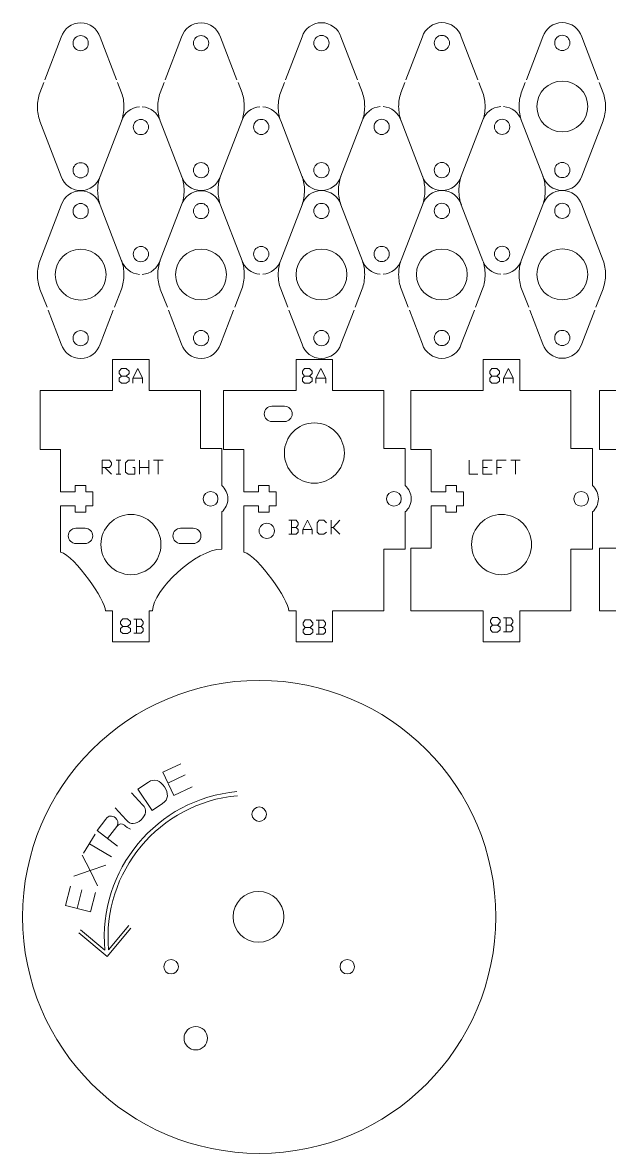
# Model space of a CAD drawing. Header units: inches. Extents: x 3 to 278, y -374 to -4.
# Drawn here: x 4.3 to 119.6, y -226.2 to -3.8 of the extents above; entities that cross this region are included whole.
import ezdxf

# ---------------------------------------------------------------- set-up
doc = ezdxf.new("R2010")
doc.units = ezdxf.units.IN
doc.header["$MEASUREMENT"] = 0
doc.layers.add('Layer 1', color=7, linetype='Continuous')

# ---------------------------------------------------------------- blocks, each defined once
blk = doc.blocks.new('block 47')
at = {"layer": 'Layer 1', "lineweight": 0}
for points, knots in [([(22.74, -15), (22.74, -15), (19.5, -6.63), (19.5, -6.63), (19, -5), (17.48, -3.82), (15.68, -3.82), (13.89, -3.82), (12.37, -5), (11.87, -6.62), (11.87, -6.62), (8.63, -15), (8.63, -15)], [0, 0, 0, 0, 1, 1, 1, 2, 2, 2, 3, 3, 3, 4, 4, 4, 4]), ([(46.41, -15), (46.41, -15), (43.17, -6.62), (43.17, -6.62), (42.67, -4.99), (41.15, -3.8), (39.35, -3.8), (37.56, -3.8), (36.04, -4.98), (35.53, -6.61), (35.53, -6.61), (32.3, -15), (32.3, -15)], [0, 0, 0, 0, 1, 1, 1, 2, 2, 2, 3, 3, 3, 4, 4, 4, 4]), ([(70.09, -15), (70.09, -15), (66.85, -6.6), (66.85, -6.6), (66.34, -4.98), (64.83, -3.79), (63.03, -3.79), (61.24, -3.79), (59.72, -4.97), (59.21, -6.6), (59.21, -6.6), (55.97, -15), (55.97, -15)], [0, 0, 0, 0, 1, 1, 1, 2, 2, 2, 3, 3, 3, 4, 4, 4, 4]), ([(93.77, -15), (93.77, -15), (90.53, -6.59), (90.53, -6.59), (90.02, -4.96), (88.5, -3.78), (86.71, -3.78), (84.92, -3.78), (83.4, -4.96), (82.89, -6.59), (82.89, -6.59), (79.64, -15), (79.64, -15)], [0, 0, 0, 0, 1, 1, 1, 2, 2, 2, 3, 3, 3, 4, 4, 4, 4]), ([(117.46, -15), (117.46, -15), (114.21, -6.58), (114.21, -6.58), (113.7, -4.95), (112.18, -3.77), (110.39, -3.77), (108.59, -3.77), (107.08, -4.95), (106.57, -6.58), (106.57, -6.58), (103.32, -15), (103.32, -15)], [0, 0, 0, 0, 1, 1, 1, 2, 2, 2, 3, 3, 3, 4, 4, 4, 4]), ([(37.85, -7.81), (37.85, -8.63), (38.52, -9.3), (39.35, -9.3), (40.18, -9.3), (40.85, -8.63), (40.85, -7.81), (40.85, -6.98), (40.18, -6.31), (39.35, -6.31), (38.52, -6.31), (37.85, -6.98), (37.85, -7.81)], [0, 0, 0, 0, 1, 1, 1, 2, 2, 2, 3, 3, 3, 4, 4, 4, 4]), ([(61.53, -7.79), (61.53, -8.62), (62.2, -9.29), (63.03, -9.29), (63.86, -9.29), (64.53, -8.62), (64.53, -7.79), (64.53, -6.97), (63.86, -6.29), (63.03, -6.29), (62.2, -6.29), (61.53, -6.97), (61.53, -7.79)], [0, 0, 0, 0, 1, 1, 1, 2, 2, 2, 3, 3, 3, 4, 4, 4, 4]), ([(85.21, -7.78), (85.21, -8.61), (85.88, -9.28), (86.71, -9.28), (87.54, -9.28), (88.21, -8.61), (88.21, -7.78), (88.21, -6.96), (87.54, -6.28), (86.71, -6.28), (85.88, -6.28), (85.21, -6.96), (85.21, -7.78)], [0, 0, 0, 0, 1, 1, 1, 2, 2, 2, 3, 3, 3, 4, 4, 4, 4]), ([(8.42, -15.55), (8.42, -15.55), (7.62, -17.61), (7.62, -17.61), (7.34, -18.46), (7.18, -19.37), (7.18, -20.32), (7.18, -21.32), (7.36, -22.28), (7.67, -23.17), (7.67, -23.17), (11.87, -34.01), (11.87, -34.01), (12.37, -35.64), (13.89, -36.82), (15.68, -36.82), (17.48, -36.82), (19, -35.64), (19.5, -34.01), (19.5, -34.01), (23.7, -23.15), (23.7, -23.15), (24.01, -22.26), (24.18, -21.31), (24.18, -20.32), (24.18, -19.37), (24.03, -18.46), (23.74, -17.61), (23.74, -17.61), (22.95, -15.55), (22.95, -15.55)], [0, 0, 0, 0, 1, 1, 1, 2, 2, 2, 3, 3, 3, 4, 4, 4, 5, 5, 5, 6, 6, 6, 7, 7, 7, 8, 8, 8, 9, 9, 9, 10, 10, 10, 10]), ([(31.34, -23.15), (31.02, -22.26), (30.85, -21.3), (30.85, -20.3), (30.85, -19.36), (31.01, -18.45), (31.29, -17.59), (31.29, -17.59), (32.08, -15.55), (32.08, -15.55)], [0, 0, 0, 0, 1, 1, 1, 2, 2, 2, 3, 3, 3, 3]), ([(35.53, -34), (36.04, -35.63), (37.56, -36.8), (39.35, -36.8), (41.15, -36.8), (42.67, -35.62), (43.17, -33.99), (43.17, -33.99), (47.37, -23.13), (47.37, -23.13), (47.68, -22.25), (47.85, -21.3), (47.85, -20.3), (47.85, -19.36), (47.7, -18.45), (47.41, -17.59), (47.41, -17.59), (46.62, -15.55), (46.62, -15.55)], [0, 0, 0, 0, 1, 1, 1, 2, 2, 2, 3, 3, 3, 4, 4, 4, 5, 5, 5, 6, 6, 6, 6]), ([(55.02, -23.14), (54.7, -22.25), (54.53, -21.29), (54.53, -20.29), (54.53, -19.35), (54.69, -18.44), (54.97, -17.58), (54.97, -17.58), (55.76, -15.55), (55.76, -15.55)], [0, 0, 0, 0, 1, 1, 1, 2, 2, 2, 3, 3, 3, 3]), ([(59.21, -33.99), (59.72, -35.61), (61.24, -36.79), (63.03, -36.79), (64.83, -36.79), (66.34, -35.61), (66.85, -33.98), (66.85, -33.98), (71.05, -23.12), (71.05, -23.12), (71.36, -22.24), (71.53, -21.29), (71.53, -20.29), (71.53, -19.35), (71.38, -18.44), (71.09, -17.58), (71.09, -17.58), (70.3, -15.55), (70.3, -15.55)], [0, 0, 0, 0, 1, 1, 1, 2, 2, 2, 3, 3, 3, 4, 4, 4, 5, 5, 5, 6, 6, 6, 6]), ([(78.7, -23.13), (78.38, -22.24), (78.21, -21.28), (78.21, -20.28), (78.21, -19.34), (78.36, -18.42), (78.65, -17.57), (78.65, -17.57), (79.43, -15.55), (79.43, -15.55)], [0, 0, 0, 0, 1, 1, 1, 2, 2, 2, 3, 3, 3, 3]), ([(82.89, -33.98), (83.4, -35.6), (84.92, -36.78), (86.71, -36.78), (88.5, -36.78), (90.02, -35.6), (90.53, -33.97), (90.53, -33.97), (94.73, -23.11), (94.73, -23.11), (95.04, -22.23), (95.21, -21.27), (95.21, -20.28), (95.21, -19.34), (95.05, -18.42), (94.77, -17.57), (94.77, -17.57), (93.99, -15.55), (93.99, -15.55)], [0, 0, 0, 0, 1, 1, 1, 2, 2, 2, 3, 3, 3, 4, 4, 4, 5, 5, 5, 6, 6, 6, 6]), ([(102.38, -23.12), (102.06, -22.23), (101.89, -21.27), (101.89, -20.27), (101.89, -19.33), (102.04, -18.41), (102.33, -17.56), (102.33, -17.56), (103.11, -15.55), (103.11, -15.55)], [0, 0, 0, 0, 1, 1, 1, 2, 2, 2, 3, 3, 3, 3]), ([(106.57, -33.97), (107.08, -35.59), (108.59, -36.77), (110.39, -36.77), (112.18, -36.77), (113.7, -35.59), (114.21, -33.96), (114.21, -33.96), (118.41, -23.1), (118.41, -23.1), (118.72, -22.22), (118.89, -21.26), (118.89, -20.27), (118.89, -19.33), (118.73, -18.41), (118.45, -17.56), (118.45, -17.56), (117.67, -15.55), (117.67, -15.55)], [0, 0, 0, 0, 1, 1, 1, 2, 2, 2, 3, 3, 3, 4, 4, 4, 5, 5, 5, 6, 6, 6, 6]), ([(40.85, -32.8), (40.85, -31.98), (40.18, -31.3), (39.35, -31.3), (38.52, -31.3), (37.85, -31.98), (37.85, -32.8), (37.85, -33.63), (38.52, -34.3), (39.35, -34.3), (40.18, -34.3), (40.85, -33.63), (40.85, -32.8)], [0, 0, 0, 0, 1, 1, 1, 2, 2, 2, 3, 3, 3, 4, 4, 4, 4]), ([(64.53, -32.79), (64.53, -31.97), (63.86, -31.29), (63.03, -31.29), (62.2, -31.29), (61.53, -31.97), (61.53, -32.79), (61.53, -33.62), (62.2, -34.29), (63.03, -34.29), (63.86, -34.29), (64.53, -33.62), (64.53, -32.79)], [0, 0, 0, 0, 1, 1, 1, 2, 2, 2, 3, 3, 3, 4, 4, 4, 4]), ([(88.21, -32.78), (88.21, -31.96), (87.54, -31.28), (86.71, -31.28), (85.88, -31.28), (85.21, -31.96), (85.21, -32.78), (85.21, -33.61), (85.88, -34.28), (86.71, -34.28), (87.54, -34.28), (88.21, -33.61), (88.21, -32.78)], [0, 0, 0, 0, 1, 1, 1, 2, 2, 2, 3, 3, 3, 4, 4, 4, 4])]:
    blk.add_open_spline(points, degree=3, knots=knots, dxfattribs=at)
blk = doc.blocks.new('block 48')
at = {"layer": 'Layer 1', "lineweight": 0}
for points in [[(27.24, -20.32), (25.57, -20.43), (24.18, -21.57), (23.7, -23.11)], [(27.24, -53.29), (25.57, -53.18), (24.18, -52.04), (23.7, -50.5)]]:
    blk.add_open_spline(points, degree=3, dxfattribs=at)
blk.add_open_spline([(27.79, -53.29), (29.46, -53.18), (30.86, -52.04), (31.34, -50.49), (31.34, -50.49), (35.53, -39.63), (35.53, -39.63), (35.85, -38.75), (36.02, -37.8), (36.02, -36.8), (36.02, -35.86), (35.86, -34.95), (35.57, -34.09), (35.57, -34.09), (31.34, -23.12), (31.34, -23.12), (30.86, -21.57), (29.46, -20.43), (27.79, -20.32)], degree=3, knots=[0, 0, 0, 0, 1, 1, 1, 2, 2, 2, 3, 3, 3, 4, 4, 4, 5, 5, 5, 6, 6, 6, 6], dxfattribs=at)
blk = doc.blocks.new('block 49')
at = {"layer": 'Layer 1', "lineweight": 0}
for points in [[(50.92, -20.31), (49.25, -20.42), (47.86, -21.56), (47.38, -23.1)], [(50.92, -53.28), (49.25, -53.17), (47.86, -52.03), (47.38, -50.49)]]:
    blk.add_open_spline(points, degree=3, dxfattribs=at)
blk.add_open_spline([(51.47, -53.28), (53.14, -53.17), (54.53, -52.03), (55.01, -50.48), (55.01, -50.48), (59.21, -39.62), (59.21, -39.62), (59.52, -38.74), (59.69, -37.79), (59.69, -36.79), (59.69, -35.85), (59.54, -34.94), (59.25, -34.08), (59.25, -34.08), (55.01, -23.1), (55.01, -23.1), (54.53, -21.56), (53.14, -20.42), (51.47, -20.31)], degree=3, knots=[0, 0, 0, 0, 1, 1, 1, 2, 2, 2, 3, 3, 3, 4, 4, 4, 5, 5, 5, 6, 6, 6, 6], dxfattribs=at)
blk = doc.blocks.new('block 50')
at = {"layer": 'Layer 1', "lineweight": 0}
for points in [[(74.6, -20.29), (72.93, -20.41), (71.54, -21.55), (71.05, -23.09)], [(74.6, -53.27), (72.93, -53.16), (71.54, -52.02), (71.05, -50.48)]]:
    blk.add_open_spline(points, degree=3, dxfattribs=at)
blk.add_open_spline([(75.15, -53.27), (76.82, -53.16), (78.21, -52.02), (78.69, -50.47), (78.69, -50.47), (82.89, -39.61), (82.89, -39.61), (83.2, -38.73), (83.37, -37.78), (83.37, -36.78), (83.37, -35.84), (83.22, -34.93), (82.93, -34.07), (82.93, -34.07), (78.69, -23.09), (78.69, -23.09), (78.21, -21.55), (76.82, -20.41), (75.15, -20.29)], degree=3, knots=[0, 0, 0, 0, 1, 1, 1, 2, 2, 2, 3, 3, 3, 4, 4, 4, 5, 5, 5, 6, 6, 6, 6], dxfattribs=at)
blk = doc.blocks.new('block 51')
at = {"layer": 'Layer 1', "lineweight": 0}
for points in [[(98.28, -20.28), (96.6, -20.4), (95.21, -21.54), (94.73, -23.08)], [(98.28, -53.26), (96.6, -53.15), (95.21, -52.01), (94.73, -50.47)]]:
    blk.add_open_spline(points, degree=3, dxfattribs=at)
blk.add_open_spline([(98.83, -53.26), (100.5, -53.15), (101.89, -52.01), (102.37, -50.46), (102.37, -50.46), (106.57, -39.6), (106.57, -39.6), (106.88, -38.72), (107.05, -37.76), (107.05, -36.77), (107.05, -35.83), (106.9, -34.91), (106.61, -34.06), (106.61, -34.06), (102.37, -23.08), (102.37, -23.08), (101.89, -21.54), (100.5, -20.4), (98.83, -20.28)], degree=3, knots=[0, 0, 0, 0, 1, 1, 1, 2, 2, 2, 3, 3, 3, 4, 4, 4, 5, 5, 5, 6, 6, 6, 6], dxfattribs=at)
blk = doc.blocks.new('block 52')
at = {"layer": 'Layer 1', "lineweight": 0}
for points, knots in [([(22.31, -59.77), (22.31, -59.77), (23.7, -56.17), (23.7, -56.17), (24.01, -55.28), (24.18, -54.33), (24.18, -53.34), (24.18, -52.39), (24.03, -51.48), (23.74, -50.63), (23.74, -50.63), (19.5, -39.65), (19.5, -39.65), (19, -38.02), (17.48, -36.84), (15.68, -36.84), (13.89, -36.84), (12.37, -38.02), (11.87, -39.65), (11.87, -39.65), (7.62, -50.63), (7.62, -50.63), (7.34, -51.48), (7.18, -52.39), (7.18, -53.34), (7.18, -54.34), (7.36, -55.3), (7.67, -56.19), (7.67, -56.19), (9.06, -59.77), (9.06, -59.77)], [0, 0, 0, 0, 1, 1, 1, 2, 2, 2, 3, 3, 3, 4, 4, 4, 5, 5, 5, 6, 6, 6, 7, 7, 7, 8, 8, 8, 9, 9, 9, 10, 10, 10, 10]), ([(35.53, -39.63), (36.04, -38.01), (37.56, -36.83), (39.35, -36.83), (41.15, -36.83), (42.67, -38.01), (43.17, -39.64), (43.17, -39.64), (47.41, -50.62), (47.41, -50.62), (47.7, -51.47), (47.85, -52.38), (47.85, -53.33), (47.85, -54.32), (47.68, -55.27), (47.37, -56.15), (47.37, -56.15), (45.97, -59.77), (45.97, -59.77)], [0, 0, 0, 0, 1, 1, 1, 2, 2, 2, 3, 3, 3, 4, 4, 4, 5, 5, 5, 6, 6, 6, 6]), ([(59.21, -39.62), (59.72, -38), (61.24, -36.82), (63.03, -36.82), (64.83, -36.82), (66.34, -38), (66.85, -39.63), (66.85, -39.63), (71.09, -50.61), (71.09, -50.61), (71.38, -51.46), (71.53, -52.37), (71.53, -53.32), (71.53, -54.31), (71.36, -55.26), (71.05, -56.14), (71.05, -56.14), (69.65, -59.77), (69.65, -59.77)], [0, 0, 0, 0, 1, 1, 1, 2, 2, 2, 3, 3, 3, 4, 4, 4, 5, 5, 5, 6, 6, 6, 6]), ([(82.89, -39.61), (83.4, -37.99), (84.92, -36.8), (86.71, -36.8), (88.5, -36.8), (90.02, -37.99), (90.53, -39.62), (90.53, -39.62), (94.77, -50.6), (94.77, -50.6), (95.05, -51.45), (95.21, -52.36), (95.21, -53.31), (95.21, -54.3), (95.04, -55.25), (94.73, -56.13), (94.73, -56.13), (93.32, -59.77), (93.32, -59.77)], [0, 0, 0, 0, 1, 1, 1, 2, 2, 2, 3, 3, 3, 4, 4, 4, 5, 5, 5, 6, 6, 6, 6]), ([(106.57, -39.6), (107.08, -37.97), (108.59, -36.79), (110.39, -36.79), (112.18, -36.79), (113.7, -37.98), (114.21, -39.61), (114.21, -39.61), (118.45, -50.58), (118.45, -50.58), (118.73, -51.44), (118.89, -52.35), (118.89, -53.29), (118.89, -54.29), (118.72, -55.24), (118.41, -56.12), (118.41, -56.12), (116.99, -59.77), (116.99, -59.77)], [0, 0, 0, 0, 1, 1, 1, 2, 2, 2, 3, 3, 3, 4, 4, 4, 5, 5, 5, 6, 6, 6, 6]), ([(31.29, -50.62), (31.01, -51.47), (30.85, -52.38), (30.85, -53.33), (30.85, -54.33), (31.02, -55.28), (31.34, -56.17), (31.34, -56.17), (32.73, -59.77), (32.73, -59.77)], [0, 0, 0, 0, 1, 1, 1, 2, 2, 2, 3, 3, 3, 3]), ([(54.97, -50.61), (54.69, -51.46), (54.53, -52.37), (54.53, -53.32), (54.53, -54.31), (54.7, -55.27), (55.02, -56.16), (55.02, -56.16), (56.41, -59.77), (56.41, -59.77)], [0, 0, 0, 0, 1, 1, 1, 2, 2, 2, 3, 3, 3, 3]), ([(78.65, -50.6), (78.36, -51.45), (78.21, -52.36), (78.21, -53.31), (78.21, -54.3), (78.38, -55.26), (78.7, -56.15), (78.7, -56.15), (80.1, -59.77), (80.1, -59.77)], [0, 0, 0, 0, 1, 1, 1, 2, 2, 2, 3, 3, 3, 3]), ([(102.33, -50.58), (102.04, -51.44), (101.89, -52.35), (101.89, -53.29), (101.89, -54.29), (102.06, -55.25), (102.38, -56.14), (102.38, -56.14), (103.78, -59.77), (103.78, -59.77)], [0, 0, 0, 0, 1, 1, 1, 2, 2, 2, 3, 3, 3, 3]), ([(9.27, -60.32), (9.27, -60.32), (11.87, -67.04), (11.87, -67.04), (12.37, -68.66), (13.89, -69.84), (15.68, -69.84), (17.48, -69.84), (19, -68.66), (19.5, -67.03), (19.5, -67.03), (22.1, -60.32), (22.1, -60.32)], [0, 0, 0, 0, 1, 1, 1, 2, 2, 2, 3, 3, 3, 4, 4, 4, 4]), ([(32.94, -60.32), (32.94, -60.32), (35.53, -67.02), (35.53, -67.02), (36.04, -68.65), (37.56, -69.83), (39.35, -69.83), (41.15, -69.83), (42.67, -68.64), (43.17, -67.02), (43.17, -67.02), (45.76, -60.32), (45.76, -60.32)], [0, 0, 0, 0, 1, 1, 1, 2, 2, 2, 3, 3, 3, 4, 4, 4, 4]), ([(56.63, -60.32), (56.63, -60.32), (59.21, -67.01), (59.21, -67.01), (59.72, -68.64), (61.24, -69.82), (63.03, -69.82), (64.83, -69.82), (66.34, -68.63), (66.85, -67.01), (66.85, -67.01), (69.43, -60.32), (69.43, -60.32)], [0, 0, 0, 0, 1, 1, 1, 2, 2, 2, 3, 3, 3, 4, 4, 4, 4]), ([(80.31, -60.32), (80.31, -60.32), (82.89, -67), (82.89, -67), (83.4, -68.63), (84.92, -69.81), (86.71, -69.81), (88.5, -69.81), (90.02, -68.62), (90.53, -66.99), (90.53, -66.99), (93.11, -60.32), (93.11, -60.32)], [0, 0, 0, 0, 1, 1, 1, 2, 2, 2, 3, 3, 3, 4, 4, 4, 4]), ([(103.99, -60.32), (103.99, -60.32), (106.57, -66.99), (106.57, -66.99), (107.08, -68.62), (108.59, -69.8), (110.39, -69.8), (112.18, -69.8), (113.7, -68.61), (114.21, -66.98), (114.21, -66.98), (116.78, -60.32), (116.78, -60.32)], [0, 0, 0, 0, 1, 1, 1, 2, 2, 2, 3, 3, 3, 4, 4, 4, 4])]:
    blk.add_open_spline(points, degree=3, knots=knots, dxfattribs=at)
blk = doc.blocks.new('block 54')
at = {"layer": 'Layer 1', "lineweight": 0}
for points in [[(25.94, -74.69), (25.94, -73.72), (26.9, -71.78), (27.87, -73.72), (27.87, -74.69)], [(25.94, -73.72), (27.87, -73.72)]]:
    blk.add_lwpolyline(points, dxfattribs=at)
blk = doc.blocks.new('block 53')
at = {"layer": 'Layer 1', "lineweight": 0}
blk.add_lwpolyline([(24.64, -73.31), (25.19, -73.72), (25.19, -74.27), (24.64, -74.69), (23.68, -74.69), (23.26, -74.27), (23.26, -73.72), (23.68, -73.31), (24.64, -73.31), (25.19, -72.76), (25.19, -72.34), (24.64, -71.79), (23.68, -71.79), (23.26, -72.34), (23.26, -72.76), (23.68, -73.31)], dxfattribs=at)
at = {"layer": 'Layer 1'}
blk.add_blockref('block 54', (0, 0), dxfattribs=at)
blk = doc.blocks.new('block 55')
at = {"layer": 'Layer 1', "lineweight": 0}
for points in [[(61.95, -74.69), (61.95, -73.72), (62.92, -71.78), (63.89, -73.72), (63.89, -74.69)], [(61.95, -73.72), (63.89, -73.72)]]:
    blk.add_lwpolyline(points, dxfattribs=at)
blk = doc.blocks.new('block 56')
at = {"layer": 'Layer 1', "lineweight": 0}
for points in [[(98.81, -74.69), (98.81, -73.72), (99.78, -71.78), (100.75, -73.72), (100.75, -74.69)], [(98.81, -73.72), (100.75, -73.72)]]:
    blk.add_lwpolyline(points, dxfattribs=at)
blk = doc.blocks.new('block 57')
at = {"layer": 'Layer 1', "lineweight": 0}
for points in [[(24.92, -122.55), (25.47, -122.96), (25.47, -123.51), (24.92, -123.92), (23.95, -123.92), (23.54, -123.51), (23.54, -122.96), (23.95, -122.55), (24.92, -122.55), (25.47, -122), (25.47, -121.58), (24.92, -121.03), (23.95, -121.03), (23.54, -121.58), (23.54, -122), (23.95, -122.55)], [(27.57, -122.54), (27.97, -122.02), (27.97, -121.62), (27.57, -121.09), (26.12, -121.09)], [(26.65, -121.09), (26.65, -123.86)], [(26.12, -123.86), (27.57, -123.86), (27.97, -123.47), (27.97, -122.94), (27.57, -122.54), (26.65, -122.54)]]:
    blk.add_lwpolyline(points, dxfattribs=at)
blk = doc.blocks.new('block 59')
at = {"layer": 'Layer 1', "lineweight": 0}
for points in [[(58.07, -103.1), (58.47, -102.57), (58.47, -102.18), (58.07, -101.65), (56.62, -101.65)], [(57.15, -101.65), (57.15, -104.42)], [(59.39, -104.42), (59.39, -103.5), (60.31, -101.65), (61.23, -103.5), (61.23, -104.42)], [(64, -104.02), (63.47, -104.42), (62.55, -104.42), (62.16, -104.02), (62.16, -102.18), (62.55, -101.65), (63.47, -101.65), (64, -102.18)], [(64.92, -104.42), (64.92, -101.65)], [(66.64, -101.65), (65.32, -103.1), (64.92, -103.1)], [(56.62, -104.42), (58.07, -104.42), (58.47, -104.02), (58.47, -103.5), (58.07, -103.1), (57.15, -103.1)], [(59.39, -103.5), (61.23, -103.5)], [(65.32, -103.1), (66.64, -104.42)]]:
    blk.add_lwpolyline(points, dxfattribs=at)
blk = doc.blocks.new('block 60')
at = {"layer": 'Layer 1', "lineweight": 0}
for points in [[(97.62, -122.27), (98.17, -122.69), (98.17, -123.24), (97.62, -123.65), (96.66, -123.65), (96.24, -123.24), (96.24, -122.69), (96.66, -122.27), (97.62, -122.27), (98.17, -121.72), (98.17, -121.31), (97.62, -120.76), (96.66, -120.76), (96.24, -121.31), (96.24, -121.72), (96.66, -122.27)], [(100.28, -122.27), (100.67, -121.74), (100.67, -121.35), (100.28, -120.82), (98.83, -120.82)], [(98.83, -123.59), (100.28, -123.59), (100.67, -123.19), (100.67, -122.67), (100.28, -122.27), (99.35, -122.27)], [(99.35, -120.82), (99.35, -123.59)]]:
    blk.add_lwpolyline(points, dxfattribs=at)
blk = doc.blocks.new('block 62')
at = {"layer": 'Layer 1', "lineweight": 0}
for points in [[(19.88, -92.58), (19.88, -89.81), (21.33, -89.81), (21.73, -90.34), (21.73, -90.73), (21.33, -91.26), (19.88, -91.26)], [(22.65, -89.81), (23.57, -89.81)], [(23.18, -89.81), (23.18, -92.58)], [(25.94, -91.26), (26.34, -91.26), (26.34, -92.58), (25.02, -92.58), (24.49, -92.18), (24.49, -90.34), (25.02, -89.81), (26.34, -89.81)], [(27.26, -92.58), (27.26, -89.81)], [(29.1, -89.81), (29.1, -92.58)], [(30.03, -89.81), (31.87, -89.81)], [(30.95, -89.81), (30.95, -92.58)], [(20.41, -91.26), (21.73, -92.58)], [(22.65, -92.58), (23.57, -92.58)], [(27.26, -91.26), (29.1, -91.26)]]:
    blk.add_lwpolyline(points, dxfattribs=at)
blk = doc.blocks.new('block 63')
at = {"layer": 'Layer 1', "lineweight": 0}
for points in [[(92.1, -89.81), (92.1, -92.58), (93.81, -92.58)], [(94.74, -92.58), (94.74, -89.81), (96.58, -89.81)], [(97.5, -92.58), (97.5, -89.81), (99.35, -89.81)], [(100.27, -89.81), (102.11, -89.81)], [(101.19, -89.81), (101.19, -92.58)], [(94.74, -91.26), (95.66, -91.26)], [(94.74, -92.58), (96.58, -92.58)], [(97.5, -91.26), (98.43, -91.26)]]:
    blk.add_lwpolyline(points, dxfattribs=at)
blk = doc.blocks.new('block 65')
at = {"layer": 'Layer 1', "lineweight": 0}
for points in [[(60.79, -122.77), (61.35, -123.19), (61.35, -123.74), (60.79, -124.15), (59.83, -124.15), (59.42, -123.74), (59.42, -123.19), (59.83, -122.77), (60.79, -122.77), (61.35, -122.22), (61.35, -121.81), (60.79, -121.26), (59.83, -121.26), (59.42, -121.81), (59.42, -122.22), (59.83, -122.77)], [(63.45, -122.77), (63.84, -122.24), (63.84, -121.85), (63.45, -121.32), (62, -121.32)], [(62.53, -121.32), (62.53, -124.09)], [(62, -124.09), (63.45, -124.09), (63.84, -123.69), (63.84, -123.17), (63.45, -122.77), (62.53, -122.77)]]:
    blk.add_lwpolyline(points, dxfattribs=at)
blk = doc.blocks.new('block 67')
at = {"layer": 'Layer 1', "lineweight": 0}
blk.add_open_spline([(40.61, -203.54), (40.61, -204.81), (39.58, -205.84), (38.31, -205.84), (37.04, -205.84), (36.01, -204.81), (36.01, -203.54), (36.01, -202.27), (37.04, -201.24), (38.31, -201.24), (39.58, -201.24), (40.61, -202.27), (40.61, -203.54)], degree=3, knots=[0, 0, 0, 0, 1, 1, 1, 2, 2, 2, 3, 3, 3, 4, 4, 4, 4], dxfattribs=at)
blk = doc.blocks.new('block 68')
at = {"layer": 'Layer 1', "lineweight": 0}
blk.add_open_spline([(34.89, -189.48), (34.88, -190.27), (34.24, -190.91), (33.46, -190.9), (32.67, -190.9), (32.03, -190.26), (32.04, -189.48), (32.04, -188.69), (32.68, -188.05), (33.46, -188.06), (34.25, -188.06), (34.89, -188.7), (34.89, -189.48)], degree=3, knots=[0, 0, 0, 0, 1, 1, 1, 2, 2, 2, 3, 3, 3, 4, 4, 4, 4], dxfattribs=at)
blk = doc.blocks.new('block 69')
at = {"layer": 'Layer 1', "lineweight": 0}
blk.add_open_spline([(69.53, -189.48), (69.52, -190.27), (68.88, -190.91), (68.1, -190.9), (67.31, -190.9), (66.67, -190.26), (66.68, -189.48), (66.68, -188.69), (67.32, -188.05), (68.1, -188.06), (68.89, -188.06), (69.53, -188.7), (69.53, -189.48)], degree=3, knots=[0, 0, 0, 0, 1, 1, 1, 2, 2, 2, 3, 3, 3, 4, 4, 4, 4], dxfattribs=at)
blk = doc.blocks.new('block 70')
at = {"layer": 'Layer 1', "lineweight": 0}
blk.add_open_spline([(52.21, -159.48), (52.2, -160.27), (51.56, -160.91), (50.78, -160.9), (49.99, -160.9), (49.35, -160.26), (49.36, -159.48), (49.36, -158.69), (50, -158.05), (50.78, -158.05), (51.57, -158.06), (52.21, -158.7), (52.21, -159.48)], degree=3, knots=[0, 0, 0, 0, 1, 1, 1, 2, 2, 2, 3, 3, 3, 4, 4, 4, 4], dxfattribs=at)
blk = doc.blocks.new('block 66')
at = {"layer": 'Layer 1', "lineweight": 0}
for points in [[(97.3, -179.67), (97.3, -205.36), (76.47, -226.19), (50.78, -226.19), (25.09, -226.19), (4.26, -205.36), (4.26, -179.67), (4.26, -153.98), (25.09, -133.16), (50.78, -133.16), (76.47, -133.16), (97.3, -153.98), (97.3, -179.67)], [(55.65, -179.67), (55.65, -182.43), (53.41, -184.67), (50.65, -184.67), (47.89, -184.67), (45.65, -182.43), (45.65, -179.67), (45.65, -176.91), (47.89, -174.67), (50.65, -174.67), (53.41, -174.67), (55.65, -176.91), (55.65, -179.67)]]:
    blk.add_open_spline(points, degree=3, knots=[0, 0, 0, 0, 1, 1, 1, 2, 2, 2, 3, 3, 3, 4, 4, 4, 4], dxfattribs=at)
at = {"layer": 'Layer 1'}
for name in ['block 70', 'block 68', 'block 69', 'block 67']:
    blk.add_blockref(name, (0, 0), dxfattribs=at)

msp = doc.modelspace()

# ---------------------------------------------------------------- linework, layer by layer
at = {"layer": 'Layer 1', "lineweight": 0}
for points in [[(60.66, -73.31), (61.21, -73.72), (61.21, -74.27), (60.66, -74.69), (59.69, -74.69), (59.28, -74.27), (59.28, -73.72), (59.69, -73.31), (60.66, -73.31), (61.21, -72.76), (61.21, -72.34), (60.66, -71.79), (59.69, -71.79), (59.28, -72.34), (59.28, -72.76), (59.69, -73.31)], [(97.52, -73.31), (98.07, -73.72), (98.07, -74.27), (97.52, -74.69), (96.56, -74.69), (96.14, -74.27), (96.14, -73.72), (96.56, -73.31), (97.52, -73.31), (98.07, -72.76), (98.07, -72.34), (97.52, -71.79), (96.56, -71.79), (96.14, -72.34), (96.14, -72.76), (96.56, -73.31)], [(66.64, -119.44), (66.64, -119.44)], [(37.59, -154.09), (34, -155.79), (31.85, -151.22), (35.4, -149.55)], [(32.85, -153.34), (36.26, -151.74)], [(22.77, -161.9), (20.98, -164.26)], [(16.26, -167.16), (18.51, -163.43)], [(21.72, -167.88), (17.39, -165.28)], [(15.96, -167.52), (17.52, -170.57)], [(18.97, -173.58), (17.52, -170.57), (14.32, -171.63)], [(20.61, -169.5), (17.52, -170.57)], [(18.6, -174.85), (17.6, -178.7), (12.72, -177.43), (13.71, -173.63)], [(14.99, -178.02), (15.94, -174.37)], [(25.56, -181.89), (20.91, -187.46), (15.35, -182.82)]]:
    msp.add_lwpolyline(points, dxfattribs=at)
for points, knots in [([(17.18, -7.82), (17.18, -6.99), (16.51, -6.32), (15.68, -6.32), (14.86, -6.32), (14.18, -6.99), (14.18, -7.82), (14.18, -8.65), (14.86, -9.32), (15.68, -9.32), (16.51, -9.32), (17.18, -8.65), (17.18, -7.82)], [0, 0, 0, 0, 1, 1, 1, 2, 2, 2, 3, 3, 3, 4, 4, 4, 4]), ([(111.89, -7.77), (111.89, -6.94), (111.22, -6.27), (110.39, -6.27), (109.56, -6.27), (108.89, -6.94), (108.89, -7.77), (108.89, -8.6), (109.56, -9.27), (110.39, -9.27), (111.22, -9.27), (111.89, -8.6), (111.89, -7.77)], [0, 0, 0, 0, 1, 1, 1, 2, 2, 2, 3, 3, 3, 4, 4, 4, 4]), ([(110.39, -15.27), (113.15, -15.27), (115.39, -17.51), (115.39, -20.27), (115.39, -23.03), (113.15, -25.27), (110.39, -25.27), (107.63, -25.27), (105.39, -23.03), (105.39, -20.27), (105.39, -17.51), (107.63, -15.27), (110.39, -15.27)], [0, 0, 0, 0, 1, 1, 1, 2, 2, 2, 3, 3, 3, 4, 4, 4, 4]), ([(29.02, -24.3), (29.02, -23.48), (28.34, -22.81), (27.52, -22.81), (26.69, -22.81), (26.02, -23.48), (26.02, -24.3), (26.02, -25.13), (26.69, -25.81), (27.52, -25.81), (28.34, -25.81), (29.02, -25.13), (29.02, -24.3)], [0, 0, 0, 0, 1, 1, 1, 2, 2, 2, 3, 3, 3, 4, 4, 4, 4]), ([(52.69, -24.29), (52.69, -23.47), (52.02, -22.8), (51.19, -22.8), (50.37, -22.8), (49.69, -23.47), (49.69, -24.29), (49.69, -25.12), (50.37, -25.79), (51.19, -25.79), (52.02, -25.79), (52.69, -25.12), (52.69, -24.29)], [0, 0, 0, 0, 1, 1, 1, 2, 2, 2, 3, 3, 3, 4, 4, 4, 4]), ([(76.37, -24.28), (76.37, -23.46), (75.7, -22.78), (74.87, -22.78), (74.04, -22.78), (73.37, -23.46), (73.37, -24.28), (73.37, -25.11), (74.04, -25.78), (74.87, -25.78), (75.7, -25.78), (76.37, -25.11), (76.37, -24.28)], [0, 0, 0, 0, 1, 1, 1, 2, 2, 2, 3, 3, 3, 4, 4, 4, 4]), ([(100.05, -24.27), (100.05, -23.45), (99.38, -22.77), (98.55, -22.77), (97.72, -22.77), (97.05, -23.45), (97.05, -24.27), (97.05, -25.1), (97.72, -25.77), (98.55, -25.77), (99.38, -25.77), (100.05, -25.1), (100.05, -24.27)], [0, 0, 0, 0, 1, 1, 1, 2, 2, 2, 3, 3, 3, 4, 4, 4, 4]), ([(17.18, -32.82), (17.18, -31.99), (16.51, -31.32), (15.68, -31.32), (14.86, -31.32), (14.18, -31.99), (14.18, -32.82), (14.18, -33.65), (14.86, -34.32), (15.68, -34.32), (16.51, -34.32), (17.18, -33.65), (17.18, -32.82)], [0, 0, 0, 0, 1, 1, 1, 2, 2, 2, 3, 3, 3, 4, 4, 4, 4]), ([(111.89, -32.77), (111.89, -31.94), (111.22, -31.27), (110.39, -31.27), (109.56, -31.27), (108.89, -31.94), (108.89, -32.77), (108.89, -33.6), (109.56, -34.27), (110.39, -34.27), (111.22, -34.27), (111.89, -33.6), (111.89, -32.77)], [0, 0, 0, 0, 1, 1, 1, 2, 2, 2, 3, 3, 3, 4, 4, 4, 4]), ([(19.46, -34.09), (19.17, -34.95), (19.02, -35.86), (19.02, -36.8), (19.02, -37.8), (19.19, -38.76), (19.5, -39.65)], [0, 0, 0, 0, 1, 1, 1, 2, 2, 2, 2]), ([(43.13, -34.08), (42.85, -34.94), (42.69, -35.85), (42.69, -36.79), (42.69, -37.79), (42.87, -38.75), (43.18, -39.64)], [0, 0, 0, 0, 1, 1, 1, 2, 2, 2, 2]), ([(66.81, -34.07), (66.53, -34.93), (66.37, -35.84), (66.37, -36.78), (66.37, -37.78), (66.54, -38.74), (66.86, -39.63)], [0, 0, 0, 0, 1, 1, 1, 2, 2, 2, 2]), ([(90.49, -34.06), (90.21, -34.91), (90.05, -35.83), (90.05, -36.77), (90.05, -37.77), (90.22, -38.73), (90.54, -39.62)], [0, 0, 0, 0, 1, 1, 1, 2, 2, 2, 2]), ([(17.18, -40.84), (17.18, -40.01), (16.51, -39.34), (15.68, -39.34), (14.86, -39.34), (14.18, -40.01), (14.18, -40.84), (14.18, -41.67), (14.86, -42.34), (15.68, -42.34), (16.51, -42.34), (17.18, -41.67), (17.18, -40.84)], [0, 0, 0, 0, 1, 1, 1, 2, 2, 2, 3, 3, 3, 4, 4, 4, 4]), ([(40.85, -40.83), (40.85, -40), (40.18, -39.33), (39.35, -39.33), (38.52, -39.33), (37.85, -40), (37.85, -40.83), (37.85, -41.66), (38.52, -42.33), (39.35, -42.33), (40.18, -42.33), (40.85, -41.66), (40.85, -40.83)], [0, 0, 0, 0, 1, 1, 1, 2, 2, 2, 3, 3, 3, 4, 4, 4, 4]), ([(64.53, -40.82), (64.53, -39.99), (63.86, -39.32), (63.03, -39.32), (62.2, -39.32), (61.53, -39.99), (61.53, -40.82), (61.53, -41.65), (62.2, -42.32), (63.03, -42.32), (63.86, -42.32), (64.53, -41.65), (64.53, -40.82)], [0, 0, 0, 0, 1, 1, 1, 2, 2, 2, 3, 3, 3, 4, 4, 4, 4]), ([(88.21, -40.81), (88.21, -39.98), (87.54, -39.31), (86.71, -39.31), (85.88, -39.31), (85.21, -39.98), (85.21, -40.81), (85.21, -41.63), (85.88, -42.31), (86.71, -42.31), (87.54, -42.31), (88.21, -41.63), (88.21, -40.81)], [0, 0, 0, 0, 1, 1, 1, 2, 2, 2, 3, 3, 3, 4, 4, 4, 4]), ([(111.89, -40.79), (111.89, -39.97), (111.22, -39.3), (110.39, -39.3), (109.56, -39.3), (108.89, -39.97), (108.89, -40.79), (108.89, -41.62), (109.56, -42.3), (110.39, -42.3), (111.22, -42.3), (111.89, -41.62), (111.89, -40.79)], [0, 0, 0, 0, 1, 1, 1, 2, 2, 2, 3, 3, 3, 4, 4, 4, 4]), ([(15.68, -48.34), (18.44, -48.34), (20.68, -50.58), (20.68, -53.34), (20.68, -56.1), (18.44, -58.34), (15.68, -58.34), (12.92, -58.34), (10.68, -56.1), (10.68, -53.34), (10.68, -50.58), (12.92, -48.34), (15.68, -48.34)], [0, 0, 0, 0, 1, 1, 1, 2, 2, 2, 3, 3, 3, 4, 4, 4, 4]), ([(29.02, -49.31), (29.02, -48.48), (28.34, -47.81), (27.52, -47.81), (26.69, -47.81), (26.02, -48.48), (26.02, -49.31), (26.02, -50.13), (26.69, -50.81), (27.52, -50.81), (28.34, -50.81), (29.02, -50.13), (29.02, -49.31)], [0, 0, 0, 0, 1, 1, 1, 2, 2, 2, 3, 3, 3, 4, 4, 4, 4]), ([(39.35, -48.33), (42.11, -48.33), (44.35, -50.57), (44.35, -53.33), (44.35, -56.09), (42.11, -58.33), (39.35, -58.33), (36.59, -58.33), (34.35, -56.09), (34.35, -53.33), (34.35, -50.57), (36.59, -48.33), (39.35, -48.33)], [0, 0, 0, 0, 1, 1, 1, 2, 2, 2, 3, 3, 3, 4, 4, 4, 4]), ([(52.69, -49.29), (52.69, -48.47), (52.02, -47.79), (51.19, -47.79), (50.37, -47.79), (49.69, -48.47), (49.69, -49.29), (49.69, -50.12), (50.37, -50.79), (51.19, -50.79), (52.02, -50.79), (52.69, -50.12), (52.69, -49.29)], [0, 0, 0, 0, 1, 1, 1, 2, 2, 2, 3, 3, 3, 4, 4, 4, 4]), ([(63.03, -48.32), (65.79, -48.32), (68.03, -50.56), (68.03, -53.32), (68.03, -56.08), (65.79, -58.32), (63.03, -58.32), (60.27, -58.32), (58.03, -56.08), (58.03, -53.32), (58.03, -50.56), (60.27, -48.32), (63.03, -48.32)], [0, 0, 0, 0, 1, 1, 1, 2, 2, 2, 3, 3, 3, 4, 4, 4, 4]), ([(76.37, -49.28), (76.37, -48.46), (75.7, -47.78), (74.87, -47.78), (74.04, -47.78), (73.37, -48.46), (73.37, -49.28), (73.37, -50.11), (74.04, -50.78), (74.87, -50.78), (75.7, -50.78), (76.37, -50.11), (76.37, -49.28)], [0, 0, 0, 0, 1, 1, 1, 2, 2, 2, 3, 3, 3, 4, 4, 4, 4]), ([(86.71, -48.31), (89.47, -48.31), (91.71, -50.54), (91.71, -53.31), (91.71, -56.07), (89.47, -58.31), (86.71, -58.31), (83.95, -58.31), (81.71, -56.07), (81.71, -53.31), (81.71, -50.54), (83.95, -48.31), (86.71, -48.31)], [0, 0, 0, 0, 1, 1, 1, 2, 2, 2, 3, 3, 3, 4, 4, 4, 4]), ([(100.05, -49.27), (100.05, -48.44), (99.38, -47.77), (98.55, -47.77), (97.72, -47.77), (97.05, -48.44), (97.05, -49.27), (97.05, -50.1), (97.72, -50.77), (98.55, -50.77), (99.38, -50.77), (100.05, -50.1), (100.05, -49.27)], [0, 0, 0, 0, 1, 1, 1, 2, 2, 2, 3, 3, 3, 4, 4, 4, 4]), ([(110.39, -48.3), (113.15, -48.3), (115.39, -50.53), (115.39, -53.29), (115.39, -56.06), (113.15, -58.29), (110.39, -58.29), (107.63, -58.29), (105.39, -56.06), (105.39, -53.29), (105.39, -50.53), (107.63, -48.3), (110.39, -48.3)], [0, 0, 0, 0, 1, 1, 1, 2, 2, 2, 3, 3, 3, 4, 4, 4, 4]), ([(17.18, -65.84), (17.18, -65.01), (16.51, -64.34), (15.68, -64.34), (14.86, -64.34), (14.18, -65.01), (14.18, -65.84), (14.18, -66.67), (14.86, -67.34), (15.68, -67.34), (16.51, -67.34), (17.18, -66.67), (17.18, -65.84)], [0, 0, 0, 0, 1, 1, 1, 2, 2, 2, 3, 3, 3, 4, 4, 4, 4]), ([(40.85, -65.83), (40.85, -65), (40.18, -64.33), (39.35, -64.33), (38.52, -64.33), (37.85, -65), (37.85, -65.83), (37.85, -66.66), (38.52, -67.33), (39.35, -67.33), (40.18, -67.33), (40.85, -66.66), (40.85, -65.83)], [0, 0, 0, 0, 1, 1, 1, 2, 2, 2, 3, 3, 3, 4, 4, 4, 4]), ([(64.53, -65.82), (64.53, -64.99), (63.86, -64.32), (63.03, -64.32), (62.2, -64.32), (61.53, -64.99), (61.53, -65.82), (61.53, -66.64), (62.2, -67.32), (63.03, -67.32), (63.86, -67.32), (64.53, -66.64), (64.53, -65.82)], [0, 0, 0, 0, 1, 1, 1, 2, 2, 2, 3, 3, 3, 4, 4, 4, 4]), ([(88.21, -65.81), (88.21, -64.98), (87.54, -64.31), (86.71, -64.31), (85.88, -64.31), (85.21, -64.98), (85.21, -65.81), (85.21, -66.63), (85.88, -67.31), (86.71, -67.31), (87.54, -67.31), (88.21, -66.63), (88.21, -65.81)], [0, 0, 0, 0, 1, 1, 1, 2, 2, 2, 3, 3, 3, 4, 4, 4, 4]), ([(111.89, -65.79), (111.89, -64.97), (111.22, -64.3), (110.39, -64.3), (109.56, -64.3), (108.89, -64.97), (108.89, -65.79), (108.89, -66.62), (109.56, -67.3), (110.39, -67.3), (111.22, -67.3), (111.89, -66.62), (111.89, -65.79)], [0, 0, 0, 0, 1, 1, 1, 2, 2, 2, 3, 3, 3, 4, 4, 4, 4]), ([(11.72, -107.91), (14.61, -108.72), (20.56, -117.46), (20.56, -119.44), (20.56, -119.44), (20.56, -119.44), (20.56, -119.44), (20.56, -119.44), (21.97, -119.44), (21.97, -119.44), (21.97, -119.44), (21.97, -125.54), (21.97, -125.54), (21.97, -125.54), (29.17, -125.54), (29.17, -125.54), (29.17, -125.54), (29.17, -119.44), (29.17, -119.44), (29.17, -119.44), (29.83, -119.44), (29.83, -119.44), (29.83, -119.44), (29.83, -119.44), (29.83, -119.44), (29.83, -115.42), (38.47, -107.34), (43.42, -107.34), (43.42, -107.34), (43.42, -100.03), (43.42, -100.03), (44.15, -99.4), (44.62, -98.48), (44.62, -97.44), (44.62, -96.4), (44.15, -95.48), (43.42, -94.85), (43.42, -94.85), (43.42, -87.54), (43.42, -87.54), (43.42, -87.54), (39.22, -87.54), (39.22, -87.54), (39.22, -87.54), (39.22, -76.14), (39.22, -76.14), (39.22, -76.14), (29.17, -76.14), (29.17, -76.14), (29.17, -76.14), (29.17, -70.04), (29.17, -70.04), (29.17, -70.04), (21.97, -70.04), (21.97, -70.04), (21.97, -70.04), (21.97, -76.14), (21.97, -76.14), (21.97, -76.14), (7.72, -76.14), (7.72, -76.14), (7.72, -76.14), (7.72, -87.74), (7.72, -87.74), (7.72, -87.74), (11.72, -87.74), (11.72, -87.74), (11.72, -87.74), (11.72, -96.04), (11.72, -96.04), (11.72, -96.04), (14.58, -96.04), (14.58, -96.04), (14.58, -96.04), (14.58, -94.84), (14.58, -94.84), (14.58, -94.84), (16.68, -94.84), (16.68, -94.84), (16.68, -94.84), (16.68, -96.04), (16.68, -96.04), (16.68, -96.04), (18.07, -96.04), (18.07, -96.04), (18.07, -96.04), (18.07, -98.84), (18.07, -98.84), (18.07, -98.84), (16.68, -98.84), (16.68, -98.84), (16.68, -98.84), (16.68, -100.04), (16.68, -100.04), (16.68, -100.04), (14.58, -100.04), (14.58, -100.04), (14.58, -100.04), (14.58, -98.84), (14.58, -98.84), (14.58, -98.84), (11.72, -98.84), (11.72, -98.84), (11.72, -98.84), (11.72, -107.91), (11.72, -107.91), (11.72, -107.91), (11.72, -107.91), (11.72, -107.91)], [0, 0, 0, 0, 1, 1, 1, 2, 2, 2, 3, 3, 3, 4, 4, 4, 5, 5, 5, 6, 6, 6, 7, 7, 7, 8, 8, 8, 9, 9, 9, 10, 10, 10, 11, 11, 11, 12, 12, 12, 13, 13, 13, 14, 14, 14, 15, 15, 15, 16, 16, 16, 17, 17, 17, 18, 18, 18, 19, 19, 19, 20, 20, 20, 21, 21, 21, 22, 22, 22, 23, 23, 23, 24, 24, 24, 25, 25, 25, 26, 26, 26, 27, 27, 27, 28, 28, 28, 29, 29, 29, 30, 30, 30, 31, 31, 31, 32, 32, 32, 33, 33, 33, 34, 34, 34, 35, 35, 35, 36, 36, 36, 36]), ([(79.48, -107.34), (79.48, -107.34), (79.48, -100.03), (79.48, -100.03), (80.21, -99.4), (80.68, -98.48), (80.68, -97.44), (80.68, -96.4), (80.21, -95.48), (79.48, -94.85), (79.48, -94.85), (79.48, -87.54), (79.48, -87.54), (79.48, -87.54), (75.28, -87.54), (75.28, -87.54), (75.28, -87.54), (75.28, -76.14), (75.28, -76.14), (75.28, -76.14), (65.23, -76.14), (65.23, -76.14), (65.23, -76.14), (65.23, -70.04), (65.23, -70.04), (65.23, -70.04), (58.03, -70.04), (58.03, -70.04), (58.03, -70.04), (58.03, -76.14), (58.03, -76.14), (58.03, -76.14), (43.78, -76.14), (43.78, -76.14), (43.78, -76.14), (43.78, -87.74), (43.78, -87.74), (43.78, -87.74), (47.78, -87.74), (47.78, -87.74), (47.78, -87.74), (47.78, -96.04), (47.78, -96.04), (47.78, -96.04), (50.65, -96.04), (50.65, -96.04), (50.65, -96.04), (50.65, -94.84), (50.65, -94.84), (50.65, -94.84), (52.75, -94.84), (52.75, -94.84), (52.75, -94.84), (52.75, -96.04), (52.75, -96.04), (52.75, -96.04), (54.13, -96.04), (54.13, -96.04), (54.13, -96.04), (54.13, -98.84), (54.13, -98.84), (54.13, -98.84), (52.75, -98.84), (52.75, -98.84), (52.75, -98.84), (52.75, -100.04), (52.75, -100.04), (52.75, -100.04), (50.65, -100.04), (50.65, -100.04), (50.65, -100.04), (50.65, -98.84), (50.65, -98.84), (50.65, -98.84), (47.78, -98.84), (47.78, -98.84), (47.78, -98.84), (47.78, -107.91), (47.78, -107.91), (47.78, -107.91), (47.78, -107.91), (47.78, -107.91), (50.67, -108.72), (56.62, -117.46), (56.62, -119.44), (56.62, -119.44), (56.62, -119.44), (56.62, -119.44), (56.62, -119.44), (58.03, -119.44), (58.03, -119.44), (58.03, -119.44), (58.03, -125.54), (58.03, -125.54), (58.03, -125.54), (65.23, -125.54), (65.23, -125.54), (65.23, -125.54), (65.23, -119.44), (65.23, -119.44), (65.23, -119.44), (75.28, -119.44), (75.28, -119.44), (75.28, -119.44), (75.28, -107.34), (75.28, -107.34), (75.28, -107.34), (79.48, -107.34), (79.48, -107.34), (79.48, -107.34), (79.48, -107.34), (79.48, -107.34)], [0, 0, 0, 0, 1, 1, 1, 2, 2, 2, 3, 3, 3, 4, 4, 4, 5, 5, 5, 6, 6, 6, 7, 7, 7, 8, 8, 8, 9, 9, 9, 10, 10, 10, 11, 11, 11, 12, 12, 12, 13, 13, 13, 14, 14, 14, 15, 15, 15, 16, 16, 16, 17, 17, 17, 18, 18, 18, 19, 19, 19, 20, 20, 20, 21, 21, 21, 22, 22, 22, 23, 23, 23, 24, 24, 24, 25, 25, 25, 26, 26, 26, 27, 27, 27, 28, 28, 28, 29, 29, 29, 30, 30, 30, 31, 31, 31, 32, 32, 32, 33, 33, 33, 34, 34, 34, 35, 35, 35, 36, 36, 36, 37, 37, 37, 37]), ([(117.49, -97.44), (117.49, -96.4), (117.03, -95.48), (116.3, -94.85), (116.3, -94.85), (116.3, -87.54), (116.3, -87.54), (116.3, -87.54), (112.1, -87.54), (112.1, -87.54), (112.1, -87.54), (112.1, -76.14), (112.1, -76.14), (112.1, -76.14), (102.05, -76.14), (102.05, -76.14), (102.05, -76.14), (102.05, -70.04), (102.05, -70.04), (102.05, -70.04), (94.85, -70.04), (94.85, -70.04), (94.85, -70.04), (94.85, -76.14), (94.85, -76.14), (94.85, -76.14), (80.6, -76.14), (80.6, -76.14), (80.6, -76.14), (80.6, -87.74), (80.6, -87.74), (80.6, -87.74), (84.6, -87.74), (84.6, -87.74), (84.6, -87.74), (84.6, -96.04), (84.6, -96.04), (84.6, -96.04), (87.46, -96.04), (87.46, -96.04), (87.46, -96.04), (87.46, -94.84), (87.46, -94.84), (87.46, -94.84), (89.56, -94.84), (89.56, -94.84), (89.56, -94.84), (89.56, -96.04), (89.56, -96.04), (89.56, -96.04), (90.95, -96.04), (90.95, -96.04), (90.95, -96.04), (90.95, -98.84), (90.95, -98.84), (90.95, -98.84), (89.56, -98.84), (89.56, -98.84), (89.56, -98.84), (89.56, -100.04), (89.56, -100.04), (89.56, -100.04), (87.46, -100.04), (87.46, -100.04), (87.46, -100.04), (87.46, -98.84), (87.46, -98.84), (87.46, -98.84), (84.6, -98.84), (84.6, -98.84), (84.6, -98.84), (84.6, -107.14), (84.6, -107.14), (84.6, -107.14), (80.6, -107.14), (80.6, -107.14), (80.6, -107.14), (80.6, -119.44), (80.6, -119.44), (80.6, -119.44), (94.85, -119.44), (94.85, -119.44), (94.85, -119.44), (94.85, -125.54), (94.85, -125.54), (94.85, -125.54), (102.05, -125.54), (102.05, -125.54), (102.05, -125.54), (102.05, -119.44), (102.05, -119.44), (102.05, -119.44), (112.1, -119.44), (112.1, -119.44), (112.1, -119.44), (112.1, -107.34), (112.1, -107.34), (112.1, -107.34), (116.3, -107.34), (116.3, -107.34), (116.3, -107.34), (116.3, -100.03), (116.3, -100.03), (117.03, -99.4), (117.49, -98.48), (117.49, -97.44)], [0, 0, 0, 0, 1, 1, 1, 2, 2, 2, 3, 3, 3, 4, 4, 4, 5, 5, 5, 6, 6, 6, 7, 7, 7, 8, 8, 8, 9, 9, 9, 10, 10, 10, 11, 11, 11, 12, 12, 12, 13, 13, 13, 14, 14, 14, 15, 15, 15, 16, 16, 16, 17, 17, 17, 18, 18, 18, 19, 19, 19, 20, 20, 20, 21, 21, 21, 22, 22, 22, 23, 23, 23, 24, 24, 24, 25, 25, 25, 26, 26, 26, 27, 27, 27, 28, 28, 28, 29, 29, 29, 30, 30, 30, 31, 31, 31, 32, 32, 32, 33, 33, 33, 34, 34, 34, 35, 35, 35, 35]), ([(153.42, -107.34), (153.42, -107.34), (153.42, -100.03), (153.42, -100.03), (154.15, -99.4), (154.62, -98.48), (154.62, -97.44), (154.62, -96.4), (154.15, -95.48), (153.42, -94.85), (153.42, -94.85), (153.42, -87.54), (153.42, -87.54), (153.42, -87.54), (149.22, -87.54), (149.22, -87.54), (149.22, -87.54), (149.22, -76.14), (149.22, -76.14), (149.22, -76.14), (139.17, -76.14), (139.17, -76.14), (139.17, -76.14), (139.17, -70.04), (139.17, -70.04), (139.17, -70.04), (131.97, -70.04), (131.97, -70.04), (131.97, -70.04), (131.97, -76.14), (131.97, -76.14), (131.97, -76.14), (117.72, -76.14), (117.72, -76.14), (117.72, -76.14), (117.72, -87.74), (117.72, -87.74), (117.72, -87.74), (121.72, -87.74), (121.72, -87.74), (121.72, -87.74), (121.72, -96.04), (121.72, -96.04), (121.72, -96.04), (124.59, -96.04), (124.59, -96.04), (124.59, -96.04), (124.59, -94.84), (124.59, -94.84), (124.59, -94.84), (126.69, -94.84), (126.69, -94.84), (126.69, -94.84), (126.69, -96.04), (126.69, -96.04), (126.69, -96.04), (128.08, -96.04), (128.08, -96.04), (128.08, -96.04), (128.08, -98.84), (128.08, -98.84), (128.08, -98.84), (126.69, -98.84), (126.69, -98.84), (126.69, -98.84), (126.69, -100.04), (126.69, -100.04), (126.69, -100.04), (124.59, -100.04), (124.59, -100.04), (124.59, -100.04), (124.59, -98.84), (124.59, -98.84), (124.59, -98.84), (121.72, -98.84), (121.72, -98.84), (121.72, -98.84), (121.72, -107.14), (121.72, -107.14), (121.72, -107.14), (117.72, -107.14), (117.72, -107.14), (117.72, -107.14), (117.72, -119.44), (117.72, -119.44), (117.72, -119.44), (131.97, -119.44), (131.97, -119.44), (131.97, -119.44), (131.97, -125.54), (131.97, -125.54), (131.97, -125.54), (139.17, -125.54), (139.17, -125.54), (139.17, -125.54), (139.17, -119.44), (139.17, -119.44), (139.17, -119.44), (139.83, -119.44), (139.83, -119.44), (139.83, -119.44), (139.83, -119.44), (139.83, -119.44), (139.83, -115.42), (148.47, -107.34), (153.42, -107.34), (153.42, -107.34), (153.42, -107.34), (153.42, -107.34)], [0, 0, 0, 0, 1, 1, 1, 2, 2, 2, 3, 3, 3, 4, 4, 4, 5, 5, 5, 6, 6, 6, 7, 7, 7, 8, 8, 8, 9, 9, 9, 10, 10, 10, 11, 11, 11, 12, 12, 12, 13, 13, 13, 14, 14, 14, 15, 15, 15, 16, 16, 16, 17, 17, 17, 18, 18, 18, 19, 19, 19, 20, 20, 20, 21, 21, 21, 22, 22, 22, 23, 23, 23, 24, 24, 24, 25, 25, 25, 26, 26, 26, 27, 27, 27, 28, 28, 28, 29, 29, 29, 30, 30, 30, 31, 31, 31, 32, 32, 32, 33, 33, 33, 34, 34, 34, 35, 35, 35, 36, 36, 36, 36]), ([(57.28, -80.74), (57.28, -81.57), (56.61, -82.24), (55.78, -82.24), (55.78, -82.24), (53.28, -82.24), (53.28, -82.24), (52.45, -82.24), (51.78, -81.57), (51.78, -80.74), (51.78, -80.74), (51.78, -80.74), (51.78, -80.74), (51.78, -79.91), (52.45, -79.24), (53.28, -79.24), (53.28, -79.24), (55.78, -79.24), (55.78, -79.24), (56.61, -79.24), (57.28, -79.91), (57.28, -80.74), (57.28, -80.74), (57.28, -80.74), (57.28, -80.74)], [0, 0, 0, 0, 1, 1, 1, 2, 2, 2, 3, 3, 3, 4, 4, 4, 5, 5, 5, 6, 6, 6, 7, 7, 7, 8, 8, 8, 8]), ([(67.53, -88.44), (67.53, -91.71), (64.89, -94.36), (61.63, -94.36), (58.37, -94.36), (55.73, -91.71), (55.73, -88.44), (55.73, -85.17), (58.37, -82.52), (61.63, -82.52), (64.89, -82.52), (67.53, -85.17), (67.53, -88.44)], [0, 0, 0, 0, 1, 1, 1, 2, 2, 2, 3, 3, 3, 4, 4, 4, 4]), ([(42.67, -97.44), (42.67, -98.24), (42.02, -98.89), (41.22, -98.89), (40.42, -98.89), (39.77, -98.24), (39.77, -97.44), (39.77, -96.64), (40.42, -95.99), (41.22, -95.99), (42.02, -95.99), (42.67, -96.64), (42.67, -97.44)], [0, 0, 0, 0, 1, 1, 1, 2, 2, 2, 3, 3, 3, 4, 4, 4, 4]), ([(78.73, -97.44), (78.73, -96.64), (78.08, -95.99), (77.28, -95.99), (76.48, -95.99), (75.83, -96.64), (75.83, -97.44), (75.83, -98.24), (76.48, -98.89), (77.28, -98.89), (78.08, -98.89), (78.73, -98.24), (78.73, -97.44)], [0, 0, 0, 0, 1, 1, 1, 2, 2, 2, 3, 3, 3, 4, 4, 4, 4]), ([(115.55, -97.44), (115.55, -98.24), (114.9, -98.89), (114.1, -98.89), (113.3, -98.89), (112.65, -98.24), (112.65, -97.44), (112.65, -96.64), (113.3, -95.99), (114.1, -95.99), (114.9, -95.99), (115.55, -96.64), (115.55, -97.44)], [0, 0, 0, 0, 1, 1, 1, 2, 2, 2, 3, 3, 3, 4, 4, 4, 4]), ([(31.47, -106.44), (31.47, -103.17), (28.83, -100.52), (25.57, -100.52), (22.31, -100.52), (19.67, -103.17), (19.67, -106.44), (19.67, -109.71), (22.31, -112.36), (25.57, -112.36), (28.83, -112.36), (31.47, -109.71), (31.47, -106.44)], [0, 0, 0, 0, 1, 1, 1, 2, 2, 2, 3, 3, 3, 4, 4, 4, 4]), ([(53.78, -103.74), (53.78, -104.57), (53.11, -105.24), (52.28, -105.24), (51.45, -105.24), (50.78, -104.57), (50.78, -103.74), (50.78, -102.91), (51.45, -102.24), (52.28, -102.24), (53.11, -102.24), (53.78, -102.91), (53.78, -103.74)], [0, 0, 0, 0, 1, 1, 1, 2, 2, 2, 3, 3, 3, 4, 4, 4, 4]), ([(104.35, -106.44), (104.35, -103.17), (101.71, -100.52), (98.45, -100.52), (95.19, -100.52), (92.55, -103.17), (92.55, -106.44), (92.55, -109.71), (95.19, -112.36), (98.45, -112.36), (101.71, -112.36), (104.35, -109.71), (104.35, -106.44)], [0, 0, 0, 0, 1, 1, 1, 2, 2, 2, 3, 3, 3, 4, 4, 4, 4]), ([(18.04, -104.74), (18.04, -105.57), (17.37, -106.24), (16.54, -106.24), (16.54, -106.24), (14.75, -106.24), (14.75, -106.24), (13.92, -106.24), (13.25, -105.57), (13.25, -104.74), (13.25, -104.74), (13.25, -104.74), (13.25, -104.74), (13.25, -103.91), (13.92, -103.24), (14.75, -103.24), (14.75, -103.24), (16.54, -103.24), (16.54, -103.24), (17.37, -103.24), (18.04, -103.91), (18.04, -104.74), (18.04, -104.74), (18.04, -104.74), (18.04, -104.74)], [0, 0, 0, 0, 1, 1, 1, 2, 2, 2, 3, 3, 3, 4, 4, 4, 5, 5, 5, 6, 6, 6, 7, 7, 7, 8, 8, 8, 8]), ([(39.33, -104.74), (39.33, -105.57), (38.65, -106.24), (37.83, -106.24), (37.83, -106.24), (35.33, -106.24), (35.33, -106.24), (34.5, -106.24), (33.83, -105.57), (33.83, -104.74), (33.83, -104.74), (33.83, -104.74), (33.83, -104.74), (33.83, -103.91), (34.5, -103.24), (35.33, -103.24), (35.33, -103.24), (37.83, -103.24), (37.83, -103.24), (38.65, -103.24), (39.33, -103.91), (39.33, -104.74), (39.33, -104.74), (39.33, -104.74), (39.33, -104.74)], [0, 0, 0, 0, 1, 1, 1, 2, 2, 2, 3, 3, 3, 4, 4, 4, 5, 5, 5, 6, 6, 6, 7, 7, 7, 8, 8, 8, 8]), ([(26.95, -154.54), (26.95, -154.54), (29, -153.17), (29, -153.17), (30.16, -152.4), (31.32, -152.85), (32.15, -154.1), (32.99, -155.36), (32.96, -156.6), (31.8, -157.37), (31.8, -157.37), (29.76, -158.74), (29.76, -158.74), (29.76, -158.74), (26.95, -154.54), (26.95, -154.54)], [0, 0, 0, 0, 1, 1, 1, 2, 2, 2, 3, 3, 3, 4, 4, 4, 5, 5, 5, 5]), ([(15.63, -182.22), (15.63, -182.22), (20.43, -186.23), (20.43, -186.23), (19.01, -170.46), (30.64, -156.45), (46.42, -155.03)], [0, 0, 0, 0, 1, 1, 1, 2, 2, 2, 2]), ([(25.68, -155.27), (25.68, -155.27), (27.85, -157.63), (27.85, -157.63), (28.74, -158.59), (28.64, -159.57), (27.56, -160.56), (26.49, -161.55), (25.51, -161.57), (24.62, -160.61), (24.62, -160.61), (22.45, -158.25), (22.45, -158.25)], [0, 0, 0, 0, 1, 1, 1, 2, 2, 2, 3, 3, 3, 4, 4, 4, 4]), ([(25.16, -181.38), (25.16, -181.38), (21.17, -186.16), (21.17, -186.16), (19.78, -170.83), (31.16, -157.22), (46.49, -155.83)], [0, 0, 0, 0, 1, 1, 1, 2, 2, 2, 2]), ([(22.92, -165.75), (22.92, -165.75), (18.91, -162.68), (18.91, -162.68), (18.91, -162.68), (20.6, -160.47), (20.6, -160.47), (21.21, -159.67), (21.82, -159.66), (22.54, -160.2), (22.92, -160.5), (23.26, -161.16), (22.76, -161.89), (22.76, -161.89), (22.77, -161.9), (22.77, -161.9), (23.25, -161.29), (23.74, -161.24), (24.29, -161.66), (24.43, -161.77), (25.24, -162.37), (25.46, -162.42)], [0, 0, 0, 0, 1, 1, 1, 2, 2, 2, 3, 3, 3, 4, 4, 4, 5, 5, 5, 6, 6, 6, 7, 7, 7, 7])]:
    msp.add_open_spline(points, degree=3, knots=knots, dxfattribs=at)

# ---------------------------------------------------------------- block references
at = {"layer": 'Layer 1'}
for name in ['block 47', 'block 48', 'block 49', 'block 50', 'block 51', 'block 52', 'block 53', 'block 55', 'block 56', 'block 62', 'block 63', 'block 59', 'block 57', 'block 65', 'block 60', 'block 66']:
    msp.add_blockref(name, (0, 0), dxfattribs=at)

doc.saveas('drawing.dxf')
